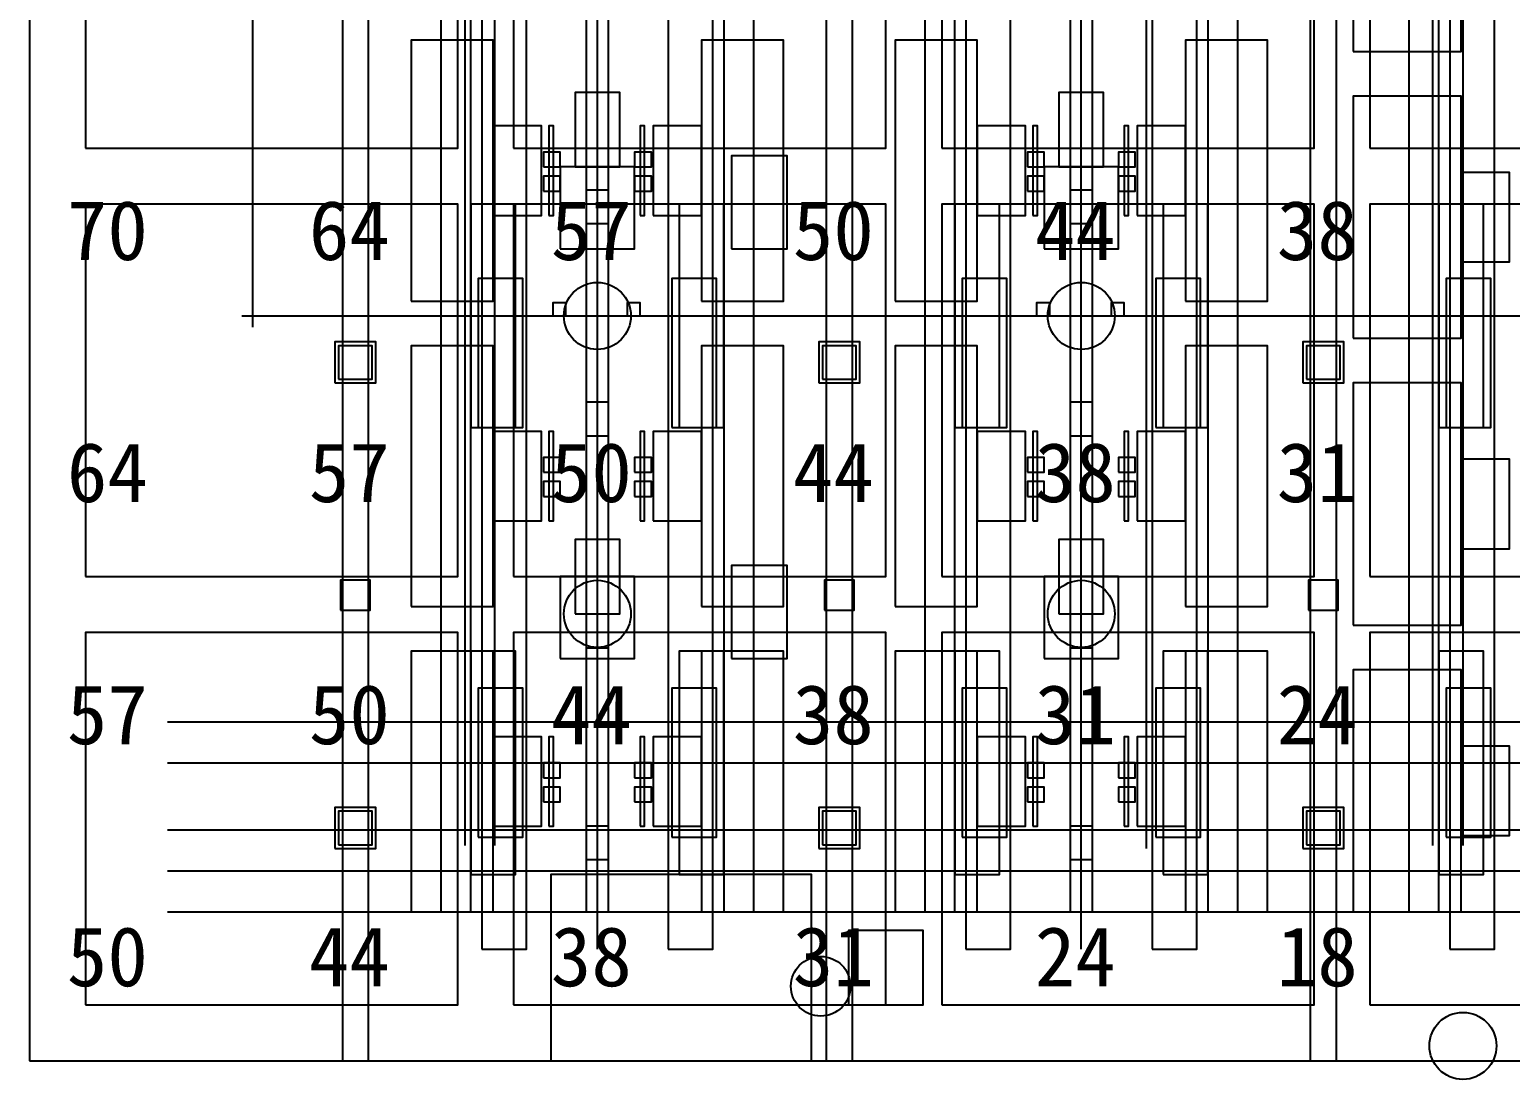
# Model space of a CAD drawing. Header units: metres. Extents: x -1640 to 1560, y -268 to 2338.
# Drawn here: x -283 to -243.22, y 1568.5 to 1596.69 of the extents above; entities that cross this region are included whole.
import ezdxf

# ---------------------------------------------------------------- set-up
doc = ezdxf.new("R2010")
doc.units = ezdxf.units.M
for name, color, linetype in [('1F_CHL', 4, 'Continuous'), ('1F_EHS_EXIT_DOOR_CONCEPT', 3, 'Continuous'), ('1F_EHS_GAS_DETECTOR', 6, 'Continuous'), ('1F_EHS_SAFETY_SHOWER_EYEWASH_CONCEPT', 3, 'Continuous'), ('1F_PUMP', 2, 'Continuous'), ('1F_SCR', 3, 'Continuous'), ('1F_STRUCT_COLUMN', 8, 'Continuous'), ('1F_ZONE', 3, 'Continuous'), ('2F_CSF_LATERAL_RACK_CONCEPT', 9, 'Continuous'), ('2F_EHS_EXIT_DOOR_CONCEPT', 3, 'Continuous'), ('2F_EHS_GAS_DETECTOR', 6, 'Continuous'), ('2F_RFG', 5, 'Continuous'), ('2F_STRUCT_COLUMN', 8, 'Continuous'), ('2F_VMB', 6, 'Continuous'), ('2F_ZONE', 3, 'Continuous'), ('3F_CLEANROOM_OVERHEAD_PIPE_DUCT_CONCEPT', 9, 'Continuous'), ('3F_CVD', 3, 'Continuous'), ('3F_DIFF', 4, 'Continuous'), ('3F_EHS_EGRESS_DIST_M', 2, 'Continuous'), ('3F_EHS_EXIT_DOOR_CONCEPT', 3, 'Continuous'), ('3F_FOUP', 5, 'Continuous'), ('3F_OHT', 9, 'Continuous'), ('3F_OHTV', 1, 'Continuous'), ('3F_STRUCT_COLUMN', 8, 'Continuous'), ('3F_TBAR', 6, 'Continuous'), ('3F_ZONE', 3, 'Continuous'), ('4F_FFU', 1, 'Continuous'), ('4F_STRUCT_PLENUM_TRUSS_CONCEPT', 9, 'Continuous'), ('4F_ZONE', 3, 'Continuous'), ('5F_CHL', 4, 'Continuous'), ('5F_EHS_EXIT_DOOR_CONCEPT', 3, 'Continuous'), ('5F_EHS_GAS_DETECTOR', 6, 'Continuous'), ('5F_EHS_SAFETY_SHOWER_EYEWASH_CONCEPT', 3, 'Continuous'), ('5F_PUMP', 2, 'Continuous'), ('5F_SCR', 3, 'Continuous'), ('5F_STRUCT_COLUMN', 8, 'Continuous'), ('5F_ZONE', 3, 'Continuous'), ('6F_CSF_LATERAL_RACK_CONCEPT', 9, 'Continuous'), ('6F_EHS_EXIT_DOOR_CONCEPT', 3, 'Continuous'), ('6F_EHS_GAS_DETECTOR', 6, 'Continuous'), ('6F_RFG', 5, 'Continuous'), ('6F_STRUCT_COLUMN', 8, 'Continuous'), ('6F_VMB', 6, 'Continuous'), ('6F_ZONE', 3, 'Continuous'), ('7F_CLEANROOM_OVERHEAD_PIPE_DUCT_CONCEPT', 9, 'Continuous'), ('7F_CVD', 3, 'Continuous'), ('7F_DIFF', 4, 'Continuous'), ('7F_EHS_EGRESS_DIST_M', 2, 'Continuous'), ('7F_EHS_EXIT_DOOR_CONCEPT', 3, 'Continuous'), ('7F_FOUP', 5, 'Continuous'), ('7F_OHT', 9, 'Continuous'), ('7F_OHTV', 1, 'Continuous'), ('7F_STRUCT_COLUMN', 8, 'Continuous'), ('7F_TBAR', 6, 'Continuous'), ('7F_ZONE', 3, 'Continuous'), ('8F_FFU', 1, 'Continuous'), ('8F_STRUCT_PLENUM_TRUSS_CONCEPT', 9, 'Continuous'), ('8F_ZONE', 3, 'Continuous'), ('EHS_GAS_SUPPLY', 3, 'Continuous'), ('EHS_PROCESS_EXHAUST', 1, 'Continuous'), ('EHS_TREATED_EXHAUST', 30, 'Continuous'), ('RF_RSC', 4, 'Continuous'), ('RF_STACK', 2, 'Continuous'), ('UTIL_ELEC.LV_CONCEPT', 2, 'Continuous'), ('UTIL_GAS.SPEC_CONCEPT', 3, 'Continuous'), ('UTIL_PCW.R_CONCEPT', 1, 'Continuous'), ('UTIL_PCW.S_CONCEPT', 6, 'Continuous'), ('UTIL_UPW.R_CONCEPT', 2, 'Continuous'), ('UTIL_UPW.S_CONCEPT', 1, 'Continuous'), ('UTIL_WW.AA_CONCEPT', 3, 'Continuous'), ('UTIL_WW.F_CONCEPT', 2, 'Continuous'), ('UTIL_WW.ORG_CONCEPT', 4, 'Continuous')]:
    doc.layers.add(name, color=color, linetype=linetype)

msp = doc.modelspace()

# ---------------------------------------------------------------- linework, layer by layer
at = {"layer": '1F_CHL'}
for points in [[(-264.15, 1590.8), (-262.65, 1590.8), (-262.65, 1593.3), (-264.15, 1593.3)], [(-264.15, 1579.8), (-262.65, 1579.8), (-262.65, 1582.3), (-264.15, 1582.3)]]:
    msp.add_lwpolyline(points, close=True, dxfattribs=at)
at = {"layer": '1F_EHS_EXIT_DOOR_CONCEPT'}
msp.add_circle((-244.5, 1569.4), 0.9, dxfattribs=at)
at = {"layer": '1F_EHS_GAS_DETECTOR'}
for centre in [(-267.75, 1581), (-254.75, 1581)]:
    msp.add_circle(centre, 0.9, dxfattribs=at)
at = {"layer": '1F_EHS_SAFETY_SHOWER_EYEWASH_CONCEPT'}
msp.add_circle((-261.75, 1571), 0.8, dxfattribs=at)
at = {"layer": '1F_PUMP'}
for points in [[(-270.95, 1586), (-269.75, 1586), (-269.75, 1590), (-270.95, 1590)], [(-265.75, 1586), (-264.55, 1586), (-264.55, 1590), (-265.75, 1590)], [(-257.95, 1586), (-256.75, 1586), (-256.75, 1590), (-257.95, 1590)], [(-252.75, 1586), (-251.55, 1586), (-251.55, 1590), (-252.75, 1590)], [(-244.95, 1586), (-243.75, 1586), (-243.75, 1590), (-244.95, 1590)], [(-270.95, 1575), (-269.75, 1575), (-269.75, 1579), (-270.95, 1579)], [(-265.75, 1575), (-264.55, 1575), (-264.55, 1579), (-265.75, 1579)], [(-257.95, 1575), (-256.75, 1575), (-256.75, 1579), (-257.95, 1579)], [(-252.75, 1575), (-251.55, 1575), (-251.55, 1579), (-252.75, 1579)], [(-244.95, 1575), (-243.75, 1575), (-243.75, 1579), (-244.95, 1579)]]:
    msp.add_lwpolyline(points, close=True, dxfattribs=at)
at = {"layer": '1F_SCR'}
for points in [[(-268.75, 1590.8), (-266.75, 1590.8), (-266.75, 1593), (-268.75, 1593)], [(-255.75, 1590.8), (-253.75, 1590.8), (-253.75, 1593), (-255.75, 1593)], [(-268.75, 1579.8), (-266.75, 1579.8), (-266.75, 1582), (-268.75, 1582)], [(-255.75, 1579.8), (-253.75, 1579.8), (-253.75, 1582), (-255.75, 1582)]]:
    msp.add_lwpolyline(points, close=True, dxfattribs=at)
at = {"layer": '1F_STRUCT_COLUMN'}
for points in [[(-274.8, 1587.2), (-273.7, 1587.2), (-273.7, 1588.3), (-274.8, 1588.3)], [(-261.8, 1587.2), (-260.7, 1587.2), (-260.7, 1588.3), (-261.8, 1588.3)], [(-248.8, 1587.2), (-247.7, 1587.2), (-247.7, 1588.3), (-248.8, 1588.3)], [(-274.8, 1574.7), (-273.7, 1574.7), (-273.7, 1575.8), (-274.8, 1575.8)], [(-261.8, 1574.7), (-260.7, 1574.7), (-260.7, 1575.8), (-261.8, 1575.8)], [(-248.8, 1574.7), (-247.7, 1574.7), (-247.7, 1575.8), (-248.8, 1575.8)]]:
    msp.add_lwpolyline(points, close=True, dxfattribs=at)
at = {"layer": '1F_ZONE'}
msp.add_lwpolyline([(-283, 1569), (-57.5, 1569), (-57.5, 1723), (-283, 1723)], close=True, dxfattribs=at)
at = {"layer": '2F_CSF_LATERAL_RACK_CONCEPT'}
for points in [[(-271.95, 1573), (-271.15, 1573), (-271.15, 1719), (-271.95, 1719)], [(-264.35, 1573), (-263.55, 1573), (-263.55, 1719), (-264.35, 1719)], [(-258.95, 1573), (-258.15, 1573), (-258.15, 1719), (-258.95, 1719)], [(-251.35, 1573), (-250.55, 1573), (-250.55, 1719), (-251.35, 1719)], [(-245.95, 1573), (-245.15, 1573), (-245.15, 1719), (-245.95, 1719)]]:
    msp.add_lwpolyline(points, close=True, dxfattribs=at)
at = {"layer": '2F_EHS_EXIT_DOOR_CONCEPT'}
msp.add_circle((-244.5, 1569.4), 0.9, dxfattribs=at)
at = {"layer": '2F_EHS_GAS_DETECTOR'}
for centre in [(-267.75, 1589), (-254.75, 1589)]:
    msp.add_circle(centre, 0.9, dxfattribs=at)
at = {"layer": '2F_RFG'}
for points in [[(-271.15, 1586), (-269.95, 1586), (-269.95, 1592), (-271.15, 1592)], [(-265.55, 1586), (-264.35, 1586), (-264.35, 1592), (-265.55, 1592)], [(-258.15, 1586), (-256.95, 1586), (-256.95, 1592), (-258.15, 1592)], [(-252.55, 1586), (-251.35, 1586), (-251.35, 1592), (-252.55, 1592)], [(-245.15, 1586), (-243.95, 1586), (-243.95, 1592), (-245.15, 1592)], [(-271.15, 1574), (-269.95, 1574), (-269.95, 1580), (-271.15, 1580)], [(-265.55, 1574), (-264.35, 1574), (-264.35, 1580), (-265.55, 1580)], [(-258.15, 1574), (-256.95, 1574), (-256.95, 1580), (-258.15, 1580)], [(-252.55, 1574), (-251.35, 1574), (-251.35, 1580), (-252.55, 1580)], [(-245.15, 1574), (-243.95, 1574), (-243.95, 1580), (-245.15, 1580)]]:
    msp.add_lwpolyline(points, close=True, dxfattribs=at)
at = {"layer": '2F_STRUCT_COLUMN'}
for points in [[(-274.7, 1587.3), (-273.8, 1587.3), (-273.8, 1588.2), (-274.7, 1588.2)], [(-261.7, 1587.3), (-260.8, 1587.3), (-260.8, 1588.2), (-261.7, 1588.2)], [(-248.7, 1587.3), (-247.8, 1587.3), (-247.8, 1588.2), (-248.7, 1588.2)], [(-274.7, 1574.8), (-273.8, 1574.8), (-273.8, 1575.7), (-274.7, 1575.7)], [(-261.7, 1574.8), (-260.8, 1574.8), (-260.8, 1575.7), (-261.7, 1575.7)], [(-248.7, 1574.8), (-247.8, 1574.8), (-247.8, 1575.7), (-248.7, 1575.7)]]:
    msp.add_lwpolyline(points, close=True, dxfattribs=at)
at = {"layer": '2F_VMB'}
for points in [[(-268.35, 1593), (-267.15, 1593), (-267.15, 1595), (-268.35, 1595)], [(-255.35, 1593), (-254.15, 1593), (-254.15, 1595), (-255.35, 1595)], [(-268.35, 1581), (-267.15, 1581), (-267.15, 1583), (-268.35, 1583)], [(-255.35, 1581), (-254.15, 1581), (-254.15, 1583), (-255.35, 1583)]]:
    msp.add_lwpolyline(points, close=True, dxfattribs=at)
at = {"layer": '2F_ZONE'}
msp.add_lwpolyline([(-283, 1569), (-57.5, 1569), (-57.5, 1723), (-283, 1723)], close=True, dxfattribs=at)
at = {"layer": '3F_CLEANROOM_OVERHEAD_PIPE_DUCT_CONCEPT'}
for points in [[(-270.85, 1572), (-269.65, 1572), (-269.65, 1720), (-270.85, 1720)], [(-265.85, 1572), (-264.65, 1572), (-264.65, 1720), (-265.85, 1720)], [(-257.85, 1572), (-256.65, 1572), (-256.65, 1720), (-257.85, 1720)], [(-252.85, 1572), (-251.65, 1572), (-251.65, 1720), (-252.85, 1720)], [(-244.85, 1572), (-243.65, 1572), (-243.65, 1720), (-244.85, 1720)]]:
    msp.add_lwpolyline(points, close=True, dxfattribs=at)
at = {"layer": '3F_CVD'}
for points in [[(-247.45, 1596.1), (-244.55, 1596.1), (-244.55, 1602.6), (-247.45, 1602.6)], [(-247.45, 1588.4), (-244.55, 1588.4), (-244.55, 1594.9), (-247.45, 1594.9)], [(-244.55, 1590.45), (-243.25, 1590.45), (-243.25, 1592.85), (-244.55, 1592.85)], [(-247.45, 1580.7), (-244.55, 1580.7), (-244.55, 1587.2), (-247.45, 1587.2)], [(-244.55, 1582.75), (-243.25, 1582.75), (-243.25, 1585.15), (-244.55, 1585.15)], [(-247.45, 1573), (-244.55, 1573), (-244.55, 1579.5), (-247.45, 1579.5)], [(-244.55, 1575.05), (-243.25, 1575.05), (-243.25, 1577.45), (-244.55, 1577.45)]]:
    msp.add_lwpolyline(points, close=True, dxfattribs=at)
at = {"layer": '3F_DIFF'}
for points in [[(-272.75, 1589.4), (-270.55, 1589.4), (-270.55, 1596.4), (-272.75, 1596.4)], [(-264.95, 1589.4), (-262.75, 1589.4), (-262.75, 1596.4), (-264.95, 1596.4)], [(-259.75, 1589.4), (-257.55, 1589.4), (-257.55, 1596.4), (-259.75, 1596.4)], [(-251.95, 1589.4), (-249.75, 1589.4), (-249.75, 1596.4), (-251.95, 1596.4)], [(-270.55, 1591.7), (-269.25, 1591.7), (-269.25, 1594.1), (-270.55, 1594.1)], [(-266.25, 1591.7), (-264.95, 1591.7), (-264.95, 1594.1), (-266.25, 1594.1)], [(-257.55, 1591.7), (-256.25, 1591.7), (-256.25, 1594.1), (-257.55, 1594.1)], [(-253.25, 1591.7), (-251.95, 1591.7), (-251.95, 1594.1), (-253.25, 1594.1)], [(-272.75, 1581.2), (-270.55, 1581.2), (-270.55, 1588.2), (-272.75, 1588.2)], [(-264.95, 1581.2), (-262.75, 1581.2), (-262.75, 1588.2), (-264.95, 1588.2)], [(-259.75, 1581.2), (-257.55, 1581.2), (-257.55, 1588.2), (-259.75, 1588.2)], [(-251.95, 1581.2), (-249.75, 1581.2), (-249.75, 1588.2), (-251.95, 1588.2)], [(-270.55, 1583.5), (-269.25, 1583.5), (-269.25, 1585.9), (-270.55, 1585.9)], [(-266.25, 1583.5), (-264.95, 1583.5), (-264.95, 1585.9), (-266.25, 1585.9)], [(-257.55, 1583.5), (-256.25, 1583.5), (-256.25, 1585.9), (-257.55, 1585.9)], [(-253.25, 1583.5), (-251.95, 1583.5), (-251.95, 1585.9), (-253.25, 1585.9)], [(-272.75, 1573), (-270.55, 1573), (-270.55, 1580), (-272.75, 1580)], [(-264.95, 1573), (-262.75, 1573), (-262.75, 1580), (-264.95, 1580)], [(-259.75, 1573), (-257.55, 1573), (-257.55, 1580), (-259.75, 1580)], [(-251.95, 1573), (-249.75, 1573), (-249.75, 1580), (-251.95, 1580)], [(-270.55, 1575.3), (-269.25, 1575.3), (-269.25, 1577.7), (-270.55, 1577.7)], [(-266.25, 1575.3), (-264.95, 1575.3), (-264.95, 1577.7), (-266.25, 1577.7)], [(-257.55, 1575.3), (-256.25, 1575.3), (-256.25, 1577.7), (-257.55, 1577.7)], [(-253.25, 1575.3), (-251.95, 1575.3), (-251.95, 1577.7), (-253.25, 1577.7)]]:
    msp.add_lwpolyline(points, close=True, dxfattribs=at)
at = {"layer": '3F_EHS_EXIT_DOOR_CONCEPT'}
msp.add_circle((-244.5, 1569.4), 0.9, dxfattribs=at)
at = {"layer": '3F_FOUP'}
for points in [[(-269.2, 1593), (-268.75, 1593), (-268.75, 1593.4), (-269.2, 1593.4)], [(-266.75, 1593), (-266.3, 1593), (-266.3, 1593.4), (-266.75, 1593.4)], [(-256.2, 1593), (-255.75, 1593), (-255.75, 1593.4), (-256.2, 1593.4)], [(-253.75, 1593), (-253.3, 1593), (-253.3, 1593.4), (-253.75, 1593.4)], [(-269.2, 1592.35), (-268.75, 1592.35), (-268.75, 1592.75), (-269.2, 1592.75)], [(-266.75, 1592.35), (-266.3, 1592.35), (-266.3, 1592.75), (-266.75, 1592.75)], [(-256.2, 1592.35), (-255.75, 1592.35), (-255.75, 1592.75), (-256.2, 1592.75)], [(-253.75, 1592.35), (-253.3, 1592.35), (-253.3, 1592.75), (-253.75, 1592.75)], [(-269.2, 1584.8), (-268.75, 1584.8), (-268.75, 1585.2), (-269.2, 1585.2)], [(-266.75, 1584.8), (-266.3, 1584.8), (-266.3, 1585.2), (-266.75, 1585.2)], [(-256.2, 1584.8), (-255.75, 1584.8), (-255.75, 1585.2), (-256.2, 1585.2)], [(-253.75, 1584.8), (-253.3, 1584.8), (-253.3, 1585.2), (-253.75, 1585.2)], [(-269.2, 1584.15), (-268.75, 1584.15), (-268.75, 1584.55), (-269.2, 1584.55)], [(-266.75, 1584.15), (-266.3, 1584.15), (-266.3, 1584.55), (-266.75, 1584.55)], [(-256.2, 1584.15), (-255.75, 1584.15), (-255.75, 1584.55), (-256.2, 1584.55)], [(-253.75, 1584.15), (-253.3, 1584.15), (-253.3, 1584.55), (-253.75, 1584.55)], [(-269.2, 1576.6), (-268.75, 1576.6), (-268.75, 1577), (-269.2, 1577)], [(-266.75, 1576.6), (-266.3, 1576.6), (-266.3, 1577), (-266.75, 1577)], [(-256.2, 1576.6), (-255.75, 1576.6), (-255.75, 1577), (-256.2, 1577)], [(-253.75, 1576.6), (-253.3, 1576.6), (-253.3, 1577), (-253.75, 1577)], [(-269.2, 1575.95), (-268.75, 1575.95), (-268.75, 1576.35), (-269.2, 1576.35)], [(-266.75, 1575.95), (-266.3, 1575.95), (-266.3, 1576.35), (-266.75, 1576.35)], [(-256.2, 1575.95), (-255.75, 1575.95), (-255.75, 1576.35), (-256.2, 1576.35)], [(-253.75, 1575.95), (-253.3, 1575.95), (-253.3, 1576.35), (-253.75, 1576.35)]]:
    msp.add_lwpolyline(points, close=True, dxfattribs=at)
at = {"layer": '3F_OHT'}
for p, q in [((-267.75, 1572), (-267.75, 1642)), ((-254.75, 1572), (-254.75, 1642))]:
    msp.add_line(p, q, dxfattribs=at)
at = {"layer": '3F_OHTV'}
for points in [[(-268.05, 1591.48), (-267.45, 1591.48), (-267.45, 1592.38), (-268.05, 1592.38)], [(-255.05, 1591.48), (-254.45, 1591.48), (-254.45, 1592.38), (-255.05, 1592.38)], [(-268.05, 1585.78), (-267.45, 1585.78), (-267.45, 1586.68), (-268.05, 1586.68)], [(-255.05, 1585.78), (-254.45, 1585.78), (-254.45, 1586.68), (-255.05, 1586.68)], [(-268.05, 1580.09), (-267.45, 1580.09), (-267.45, 1580.99), (-268.05, 1580.99)], [(-255.05, 1580.09), (-254.45, 1580.09), (-254.45, 1580.99), (-255.05, 1580.99)], [(-268.05, 1574.4), (-267.45, 1574.4), (-267.45, 1575.3), (-268.05, 1575.3)], [(-255.05, 1574.4), (-254.45, 1574.4), (-254.45, 1575.3), (-255.05, 1575.3)]]:
    msp.add_lwpolyline(points, close=True, dxfattribs=at)
at = {"layer": '3F_STRUCT_COLUMN'}
for points in [[(-274.65, 1581.1), (-273.85, 1581.1), (-273.85, 1581.9), (-274.65, 1581.9)], [(-261.65, 1581.1), (-260.85, 1581.1), (-260.85, 1581.9), (-261.65, 1581.9)], [(-248.65, 1581.1), (-247.85, 1581.1), (-247.85, 1581.9), (-248.65, 1581.9)]]:
    msp.add_lwpolyline(points, close=True, dxfattribs=at)
at = {"layer": '3F_TBAR'}
for points in [[(-269.05, 1591.7), (-268.93, 1591.7), (-268.93, 1594.1), (-269.05, 1594.1)], [(-266.6, 1591.7), (-266.48, 1591.7), (-266.48, 1594.1), (-266.6, 1594.1)], [(-256.05, 1591.7), (-255.93, 1591.7), (-255.93, 1594.1), (-256.05, 1594.1)], [(-253.6, 1591.7), (-253.48, 1591.7), (-253.48, 1594.1), (-253.6, 1594.1)], [(-269.05, 1583.5), (-268.93, 1583.5), (-268.93, 1585.9), (-269.05, 1585.9)], [(-266.6, 1583.5), (-266.48, 1583.5), (-266.48, 1585.9), (-266.6, 1585.9)], [(-256.05, 1583.5), (-255.93, 1583.5), (-255.93, 1585.9), (-256.05, 1585.9)], [(-253.6, 1583.5), (-253.48, 1583.5), (-253.48, 1585.9), (-253.6, 1585.9)], [(-269.05, 1575.3), (-268.93, 1575.3), (-268.93, 1577.7), (-269.05, 1577.7)], [(-266.6, 1575.3), (-266.48, 1575.3), (-266.48, 1577.7), (-266.6, 1577.7)], [(-256.05, 1575.3), (-255.93, 1575.3), (-255.93, 1577.7), (-256.05, 1577.7)], [(-253.6, 1575.3), (-253.48, 1575.3), (-253.48, 1577.7), (-253.6, 1577.7)]]:
    msp.add_lwpolyline(points, close=True, dxfattribs=at)
at = {"layer": '3F_ZONE'}
msp.add_lwpolyline([(-283, 1569), (-57.5, 1569), (-57.5, 1723), (-283, 1723)], close=True, dxfattribs=at)
at = {"layer": '4F_FFU'}
for points in [[(-281.5, 1593.5), (-271.5, 1593.5), (-271.5, 1603.5), (-281.5, 1603.5)], [(-270, 1593.5), (-260, 1593.5), (-260, 1603.5), (-270, 1603.5)], [(-258.5, 1593.5), (-248.5, 1593.5), (-248.5, 1603.5), (-258.5, 1603.5)], [(-247, 1593.5), (-237, 1593.5), (-237, 1603.5), (-247, 1603.5)], [(-281.5, 1582), (-271.5, 1582), (-271.5, 1592), (-281.5, 1592)], [(-270, 1582), (-260, 1582), (-260, 1592), (-270, 1592)], [(-258.5, 1582), (-248.5, 1582), (-248.5, 1592), (-258.5, 1592)], [(-247, 1582), (-237, 1582), (-237, 1592), (-247, 1592)], [(-281.5, 1570.5), (-271.5, 1570.5), (-271.5, 1580.5), (-281.5, 1580.5)], [(-270, 1570.5), (-260, 1570.5), (-260, 1580.5), (-270, 1580.5)], [(-258.5, 1570.5), (-248.5, 1570.5), (-248.5, 1580.5), (-258.5, 1580.5)], [(-247, 1570.5), (-237, 1570.5), (-237, 1580.5), (-247, 1580.5)]]:
    msp.add_lwpolyline(points, close=True, dxfattribs=at)
at = {"layer": '4F_STRUCT_PLENUM_TRUSS_CONCEPT'}
for points in [[(-274.6, 1569), (-273.9, 1569), (-273.9, 1723), (-274.6, 1723)], [(-261.6, 1569), (-260.9, 1569), (-260.9, 1723), (-261.6, 1723)], [(-248.6, 1569), (-247.9, 1569), (-247.9, 1723), (-248.6, 1723)]]:
    msp.add_lwpolyline(points, close=True, dxfattribs=at)
at = {"layer": '4F_ZONE'}
msp.add_lwpolyline([(-283, 1569), (-57.5, 1569), (-57.5, 1723), (-283, 1723)], close=True, dxfattribs=at)
at = {"layer": '5F_CHL'}
for points in [[(-264.15, 1590.8), (-262.65, 1590.8), (-262.65, 1593.3), (-264.15, 1593.3)], [(-264.15, 1579.8), (-262.65, 1579.8), (-262.65, 1582.3), (-264.15, 1582.3)]]:
    msp.add_lwpolyline(points, close=True, dxfattribs=at)
at = {"layer": '5F_EHS_EXIT_DOOR_CONCEPT'}
msp.add_circle((-244.5, 1569.4), 0.9, dxfattribs=at)
at = {"layer": '5F_EHS_GAS_DETECTOR'}
for centre in [(-267.75, 1581), (-254.75, 1581)]:
    msp.add_circle(centre, 0.9, dxfattribs=at)
at = {"layer": '5F_EHS_SAFETY_SHOWER_EYEWASH_CONCEPT'}
msp.add_circle((-261.75, 1571), 0.8, dxfattribs=at)
at = {"layer": '5F_PUMP'}
for points in [[(-270.95, 1586), (-269.75, 1586), (-269.75, 1590), (-270.95, 1590)], [(-265.75, 1586), (-264.55, 1586), (-264.55, 1590), (-265.75, 1590)], [(-257.95, 1586), (-256.75, 1586), (-256.75, 1590), (-257.95, 1590)], [(-252.75, 1586), (-251.55, 1586), (-251.55, 1590), (-252.75, 1590)], [(-244.95, 1586), (-243.75, 1586), (-243.75, 1590), (-244.95, 1590)], [(-270.95, 1575), (-269.75, 1575), (-269.75, 1579), (-270.95, 1579)], [(-265.75, 1575), (-264.55, 1575), (-264.55, 1579), (-265.75, 1579)], [(-257.95, 1575), (-256.75, 1575), (-256.75, 1579), (-257.95, 1579)], [(-252.75, 1575), (-251.55, 1575), (-251.55, 1579), (-252.75, 1579)], [(-244.95, 1575), (-243.75, 1575), (-243.75, 1579), (-244.95, 1579)]]:
    msp.add_lwpolyline(points, close=True, dxfattribs=at)
at = {"layer": '5F_SCR'}
for points in [[(-268.75, 1590.8), (-266.75, 1590.8), (-266.75, 1593), (-268.75, 1593)], [(-255.75, 1590.8), (-253.75, 1590.8), (-253.75, 1593), (-255.75, 1593)], [(-268.75, 1579.8), (-266.75, 1579.8), (-266.75, 1582), (-268.75, 1582)], [(-255.75, 1579.8), (-253.75, 1579.8), (-253.75, 1582), (-255.75, 1582)]]:
    msp.add_lwpolyline(points, close=True, dxfattribs=at)
at = {"layer": '5F_STRUCT_COLUMN'}
for points in [[(-274.8, 1587.2), (-273.7, 1587.2), (-273.7, 1588.3), (-274.8, 1588.3)], [(-261.8, 1587.2), (-260.7, 1587.2), (-260.7, 1588.3), (-261.8, 1588.3)], [(-248.8, 1587.2), (-247.7, 1587.2), (-247.7, 1588.3), (-248.8, 1588.3)], [(-274.8, 1574.7), (-273.7, 1574.7), (-273.7, 1575.8), (-274.8, 1575.8)], [(-261.8, 1574.7), (-260.7, 1574.7), (-260.7, 1575.8), (-261.8, 1575.8)], [(-248.8, 1574.7), (-247.7, 1574.7), (-247.7, 1575.8), (-248.8, 1575.8)]]:
    msp.add_lwpolyline(points, close=True, dxfattribs=at)
at = {"layer": '5F_ZONE'}
msp.add_lwpolyline([(-283, 1569), (-57.5, 1569), (-57.5, 1723), (-283, 1723)], close=True, dxfattribs=at)
at = {"layer": '6F_CSF_LATERAL_RACK_CONCEPT'}
for points in [[(-271.95, 1573), (-271.15, 1573), (-271.15, 1719), (-271.95, 1719)], [(-264.35, 1573), (-263.55, 1573), (-263.55, 1719), (-264.35, 1719)], [(-258.95, 1573), (-258.15, 1573), (-258.15, 1719), (-258.95, 1719)], [(-251.35, 1573), (-250.55, 1573), (-250.55, 1719), (-251.35, 1719)], [(-245.95, 1573), (-245.15, 1573), (-245.15, 1719), (-245.95, 1719)]]:
    msp.add_lwpolyline(points, close=True, dxfattribs=at)
at = {"layer": '6F_EHS_EXIT_DOOR_CONCEPT'}
msp.add_circle((-244.5, 1569.4), 0.9, dxfattribs=at)
at = {"layer": '6F_EHS_GAS_DETECTOR'}
for centre in [(-267.75, 1589), (-254.75, 1589)]:
    msp.add_circle(centre, 0.9, dxfattribs=at)
at = {"layer": '6F_RFG'}
for points in [[(-271.15, 1586), (-269.95, 1586), (-269.95, 1592), (-271.15, 1592)], [(-265.55, 1586), (-264.35, 1586), (-264.35, 1592), (-265.55, 1592)], [(-258.15, 1586), (-256.95, 1586), (-256.95, 1592), (-258.15, 1592)], [(-252.55, 1586), (-251.35, 1586), (-251.35, 1592), (-252.55, 1592)], [(-245.15, 1586), (-243.95, 1586), (-243.95, 1592), (-245.15, 1592)], [(-271.15, 1574), (-269.95, 1574), (-269.95, 1580), (-271.15, 1580)], [(-265.55, 1574), (-264.35, 1574), (-264.35, 1580), (-265.55, 1580)], [(-258.15, 1574), (-256.95, 1574), (-256.95, 1580), (-258.15, 1580)], [(-252.55, 1574), (-251.35, 1574), (-251.35, 1580), (-252.55, 1580)], [(-245.15, 1574), (-243.95, 1574), (-243.95, 1580), (-245.15, 1580)]]:
    msp.add_lwpolyline(points, close=True, dxfattribs=at)
at = {"layer": '6F_STRUCT_COLUMN'}
for points in [[(-274.7, 1587.3), (-273.8, 1587.3), (-273.8, 1588.2), (-274.7, 1588.2)], [(-261.7, 1587.3), (-260.8, 1587.3), (-260.8, 1588.2), (-261.7, 1588.2)], [(-248.7, 1587.3), (-247.8, 1587.3), (-247.8, 1588.2), (-248.7, 1588.2)], [(-274.7, 1574.8), (-273.8, 1574.8), (-273.8, 1575.7), (-274.7, 1575.7)], [(-261.7, 1574.8), (-260.8, 1574.8), (-260.8, 1575.7), (-261.7, 1575.7)], [(-248.7, 1574.8), (-247.8, 1574.8), (-247.8, 1575.7), (-248.7, 1575.7)]]:
    msp.add_lwpolyline(points, close=True, dxfattribs=at)
at = {"layer": '6F_VMB'}
for points in [[(-268.35, 1593), (-267.15, 1593), (-267.15, 1595), (-268.35, 1595)], [(-255.35, 1593), (-254.15, 1593), (-254.15, 1595), (-255.35, 1595)], [(-268.35, 1581), (-267.15, 1581), (-267.15, 1583), (-268.35, 1583)], [(-255.35, 1581), (-254.15, 1581), (-254.15, 1583), (-255.35, 1583)]]:
    msp.add_lwpolyline(points, close=True, dxfattribs=at)
at = {"layer": '6F_ZONE'}
msp.add_lwpolyline([(-283, 1569), (-57.5, 1569), (-57.5, 1723), (-283, 1723)], close=True, dxfattribs=at)
at = {"layer": '7F_CLEANROOM_OVERHEAD_PIPE_DUCT_CONCEPT'}
for points in [[(-270.85, 1572), (-269.65, 1572), (-269.65, 1720), (-270.85, 1720)], [(-265.85, 1572), (-264.65, 1572), (-264.65, 1720), (-265.85, 1720)], [(-257.85, 1572), (-256.65, 1572), (-256.65, 1720), (-257.85, 1720)], [(-252.85, 1572), (-251.65, 1572), (-251.65, 1720), (-252.85, 1720)], [(-244.85, 1572), (-243.65, 1572), (-243.65, 1720), (-244.85, 1720)]]:
    msp.add_lwpolyline(points, close=True, dxfattribs=at)
at = {"layer": '7F_CVD'}
for points in [[(-247.45, 1596.1), (-244.55, 1596.1), (-244.55, 1602.6), (-247.45, 1602.6)], [(-247.45, 1588.4), (-244.55, 1588.4), (-244.55, 1594.9), (-247.45, 1594.9)], [(-244.55, 1590.45), (-243.25, 1590.45), (-243.25, 1592.85), (-244.55, 1592.85)], [(-247.45, 1580.7), (-244.55, 1580.7), (-244.55, 1587.2), (-247.45, 1587.2)], [(-244.55, 1582.75), (-243.25, 1582.75), (-243.25, 1585.15), (-244.55, 1585.15)], [(-247.45, 1573), (-244.55, 1573), (-244.55, 1579.5), (-247.45, 1579.5)], [(-244.55, 1575.05), (-243.25, 1575.05), (-243.25, 1577.45), (-244.55, 1577.45)]]:
    msp.add_lwpolyline(points, close=True, dxfattribs=at)
at = {"layer": '7F_DIFF'}
for points in [[(-272.75, 1589.4), (-270.55, 1589.4), (-270.55, 1596.4), (-272.75, 1596.4)], [(-264.95, 1589.4), (-262.75, 1589.4), (-262.75, 1596.4), (-264.95, 1596.4)], [(-259.75, 1589.4), (-257.55, 1589.4), (-257.55, 1596.4), (-259.75, 1596.4)], [(-251.95, 1589.4), (-249.75, 1589.4), (-249.75, 1596.4), (-251.95, 1596.4)], [(-270.55, 1591.7), (-269.25, 1591.7), (-269.25, 1594.1), (-270.55, 1594.1)], [(-266.25, 1591.7), (-264.95, 1591.7), (-264.95, 1594.1), (-266.25, 1594.1)], [(-257.55, 1591.7), (-256.25, 1591.7), (-256.25, 1594.1), (-257.55, 1594.1)], [(-253.25, 1591.7), (-251.95, 1591.7), (-251.95, 1594.1), (-253.25, 1594.1)], [(-272.75, 1581.2), (-270.55, 1581.2), (-270.55, 1588.2), (-272.75, 1588.2)], [(-264.95, 1581.2), (-262.75, 1581.2), (-262.75, 1588.2), (-264.95, 1588.2)], [(-259.75, 1581.2), (-257.55, 1581.2), (-257.55, 1588.2), (-259.75, 1588.2)], [(-251.95, 1581.2), (-249.75, 1581.2), (-249.75, 1588.2), (-251.95, 1588.2)], [(-270.55, 1583.5), (-269.25, 1583.5), (-269.25, 1585.9), (-270.55, 1585.9)], [(-266.25, 1583.5), (-264.95, 1583.5), (-264.95, 1585.9), (-266.25, 1585.9)], [(-257.55, 1583.5), (-256.25, 1583.5), (-256.25, 1585.9), (-257.55, 1585.9)], [(-253.25, 1583.5), (-251.95, 1583.5), (-251.95, 1585.9), (-253.25, 1585.9)], [(-272.75, 1573), (-270.55, 1573), (-270.55, 1580), (-272.75, 1580)], [(-264.95, 1573), (-262.75, 1573), (-262.75, 1580), (-264.95, 1580)], [(-259.75, 1573), (-257.55, 1573), (-257.55, 1580), (-259.75, 1580)], [(-251.95, 1573), (-249.75, 1573), (-249.75, 1580), (-251.95, 1580)], [(-270.55, 1575.3), (-269.25, 1575.3), (-269.25, 1577.7), (-270.55, 1577.7)], [(-266.25, 1575.3), (-264.95, 1575.3), (-264.95, 1577.7), (-266.25, 1577.7)], [(-257.55, 1575.3), (-256.25, 1575.3), (-256.25, 1577.7), (-257.55, 1577.7)], [(-253.25, 1575.3), (-251.95, 1575.3), (-251.95, 1577.7), (-253.25, 1577.7)]]:
    msp.add_lwpolyline(points, close=True, dxfattribs=at)
at = {"layer": '7F_EHS_EXIT_DOOR_CONCEPT'}
msp.add_circle((-244.5, 1569.4), 0.9, dxfattribs=at)
at = {"layer": '7F_FOUP'}
for points in [[(-269.2, 1593), (-268.75, 1593), (-268.75, 1593.4), (-269.2, 1593.4)], [(-266.75, 1593), (-266.3, 1593), (-266.3, 1593.4), (-266.75, 1593.4)], [(-256.2, 1593), (-255.75, 1593), (-255.75, 1593.4), (-256.2, 1593.4)], [(-253.75, 1593), (-253.3, 1593), (-253.3, 1593.4), (-253.75, 1593.4)], [(-269.2, 1592.35), (-268.75, 1592.35), (-268.75, 1592.75), (-269.2, 1592.75)], [(-266.75, 1592.35), (-266.3, 1592.35), (-266.3, 1592.75), (-266.75, 1592.75)], [(-256.2, 1592.35), (-255.75, 1592.35), (-255.75, 1592.75), (-256.2, 1592.75)], [(-253.75, 1592.35), (-253.3, 1592.35), (-253.3, 1592.75), (-253.75, 1592.75)], [(-269.2, 1584.8), (-268.75, 1584.8), (-268.75, 1585.2), (-269.2, 1585.2)], [(-266.75, 1584.8), (-266.3, 1584.8), (-266.3, 1585.2), (-266.75, 1585.2)], [(-256.2, 1584.8), (-255.75, 1584.8), (-255.75, 1585.2), (-256.2, 1585.2)], [(-253.75, 1584.8), (-253.3, 1584.8), (-253.3, 1585.2), (-253.75, 1585.2)], [(-269.2, 1584.15), (-268.75, 1584.15), (-268.75, 1584.55), (-269.2, 1584.55)], [(-266.75, 1584.15), (-266.3, 1584.15), (-266.3, 1584.55), (-266.75, 1584.55)], [(-256.2, 1584.15), (-255.75, 1584.15), (-255.75, 1584.55), (-256.2, 1584.55)], [(-253.75, 1584.15), (-253.3, 1584.15), (-253.3, 1584.55), (-253.75, 1584.55)], [(-269.2, 1576.6), (-268.75, 1576.6), (-268.75, 1577), (-269.2, 1577)], [(-266.75, 1576.6), (-266.3, 1576.6), (-266.3, 1577), (-266.75, 1577)], [(-256.2, 1576.6), (-255.75, 1576.6), (-255.75, 1577), (-256.2, 1577)], [(-253.75, 1576.6), (-253.3, 1576.6), (-253.3, 1577), (-253.75, 1577)], [(-269.2, 1575.95), (-268.75, 1575.95), (-268.75, 1576.35), (-269.2, 1576.35)], [(-266.75, 1575.95), (-266.3, 1575.95), (-266.3, 1576.35), (-266.75, 1576.35)], [(-256.2, 1575.95), (-255.75, 1575.95), (-255.75, 1576.35), (-256.2, 1576.35)], [(-253.75, 1575.95), (-253.3, 1575.95), (-253.3, 1576.35), (-253.75, 1576.35)]]:
    msp.add_lwpolyline(points, close=True, dxfattribs=at)
at = {"layer": '7F_OHT'}
for p, q in [((-267.75, 1572), (-267.75, 1642)), ((-254.75, 1572), (-254.75, 1642))]:
    msp.add_line(p, q, dxfattribs=at)
at = {"layer": '7F_OHTV'}
for points in [[(-268.05, 1591.48), (-267.45, 1591.48), (-267.45, 1592.38), (-268.05, 1592.38)], [(-255.05, 1591.48), (-254.45, 1591.48), (-254.45, 1592.38), (-255.05, 1592.38)], [(-268.05, 1585.78), (-267.45, 1585.78), (-267.45, 1586.68), (-268.05, 1586.68)], [(-255.05, 1585.78), (-254.45, 1585.78), (-254.45, 1586.68), (-255.05, 1586.68)], [(-268.05, 1580.09), (-267.45, 1580.09), (-267.45, 1580.99), (-268.05, 1580.99)], [(-255.05, 1580.09), (-254.45, 1580.09), (-254.45, 1580.99), (-255.05, 1580.99)], [(-268.05, 1574.4), (-267.45, 1574.4), (-267.45, 1575.3), (-268.05, 1575.3)], [(-255.05, 1574.4), (-254.45, 1574.4), (-254.45, 1575.3), (-255.05, 1575.3)]]:
    msp.add_lwpolyline(points, close=True, dxfattribs=at)
at = {"layer": '7F_STRUCT_COLUMN'}
for points in [[(-274.65, 1581.1), (-273.85, 1581.1), (-273.85, 1581.9), (-274.65, 1581.9)], [(-261.65, 1581.1), (-260.85, 1581.1), (-260.85, 1581.9), (-261.65, 1581.9)], [(-248.65, 1581.1), (-247.85, 1581.1), (-247.85, 1581.9), (-248.65, 1581.9)]]:
    msp.add_lwpolyline(points, close=True, dxfattribs=at)
at = {"layer": '7F_TBAR'}
for points in [[(-269.05, 1591.7), (-268.93, 1591.7), (-268.93, 1594.1), (-269.05, 1594.1)], [(-266.6, 1591.7), (-266.48, 1591.7), (-266.48, 1594.1), (-266.6, 1594.1)], [(-256.05, 1591.7), (-255.93, 1591.7), (-255.93, 1594.1), (-256.05, 1594.1)], [(-253.6, 1591.7), (-253.48, 1591.7), (-253.48, 1594.1), (-253.6, 1594.1)], [(-269.05, 1583.5), (-268.93, 1583.5), (-268.93, 1585.9), (-269.05, 1585.9)], [(-266.6, 1583.5), (-266.48, 1583.5), (-266.48, 1585.9), (-266.6, 1585.9)], [(-256.05, 1583.5), (-255.93, 1583.5), (-255.93, 1585.9), (-256.05, 1585.9)], [(-253.6, 1583.5), (-253.48, 1583.5), (-253.48, 1585.9), (-253.6, 1585.9)], [(-269.05, 1575.3), (-268.93, 1575.3), (-268.93, 1577.7), (-269.05, 1577.7)], [(-266.6, 1575.3), (-266.48, 1575.3), (-266.48, 1577.7), (-266.6, 1577.7)], [(-256.05, 1575.3), (-255.93, 1575.3), (-255.93, 1577.7), (-256.05, 1577.7)], [(-253.6, 1575.3), (-253.48, 1575.3), (-253.48, 1577.7), (-253.6, 1577.7)]]:
    msp.add_lwpolyline(points, close=True, dxfattribs=at)
at = {"layer": '7F_ZONE'}
msp.add_lwpolyline([(-283, 1569), (-57.5, 1569), (-57.5, 1723), (-283, 1723)], close=True, dxfattribs=at)
at = {"layer": '8F_FFU'}
for points in [[(-281.5, 1593.5), (-271.5, 1593.5), (-271.5, 1603.5), (-281.5, 1603.5)], [(-270, 1593.5), (-260, 1593.5), (-260, 1603.5), (-270, 1603.5)], [(-258.5, 1593.5), (-248.5, 1593.5), (-248.5, 1603.5), (-258.5, 1603.5)], [(-247, 1593.5), (-237, 1593.5), (-237, 1603.5), (-247, 1603.5)], [(-281.5, 1582), (-271.5, 1582), (-271.5, 1592), (-281.5, 1592)], [(-270, 1582), (-260, 1582), (-260, 1592), (-270, 1592)], [(-258.5, 1582), (-248.5, 1582), (-248.5, 1592), (-258.5, 1592)], [(-247, 1582), (-237, 1582), (-237, 1592), (-247, 1592)], [(-281.5, 1570.5), (-271.5, 1570.5), (-271.5, 1580.5), (-281.5, 1580.5)], [(-270, 1570.5), (-260, 1570.5), (-260, 1580.5), (-270, 1580.5)], [(-258.5, 1570.5), (-248.5, 1570.5), (-248.5, 1580.5), (-258.5, 1580.5)], [(-247, 1570.5), (-237, 1570.5), (-237, 1580.5), (-247, 1580.5)]]:
    msp.add_lwpolyline(points, close=True, dxfattribs=at)
at = {"layer": '8F_STRUCT_PLENUM_TRUSS_CONCEPT'}
for points in [[(-274.6, 1569), (-273.9, 1569), (-273.9, 1723), (-274.6, 1723)], [(-261.6, 1569), (-260.9, 1569), (-260.9, 1723), (-261.6, 1723)], [(-248.6, 1569), (-247.9, 1569), (-247.9, 1723), (-248.6, 1723)]]:
    msp.add_lwpolyline(points, close=True, dxfattribs=at)
at = {"layer": '8F_ZONE'}
msp.add_lwpolyline([(-283, 1569), (-57.5, 1569), (-57.5, 1723), (-283, 1723)], close=True, dxfattribs=at)
at = {"layer": 'EHS_GAS_SUPPLY'}
for points in [[(-266.95, 1589), (-266.6, 1589), (-266.6, 1589.35), (-266.95, 1589.35)], [(-266.95, 1589), (-266.6, 1589), (-266.6, 1589.35), (-266.95, 1589.35)], [(-253.95, 1589), (-253.6, 1589), (-253.6, 1589.35), (-253.95, 1589.35)], [(-253.95, 1589), (-253.6, 1589), (-253.6, 1589.35), (-253.95, 1589.35)]]:
    msp.add_lwpolyline(points, close=True, dxfattribs=at)
at = {"layer": 'EHS_PROCESS_EXHAUST'}
for points in [[(-268.95, 1589), (-268.6, 1589), (-268.6, 1589.35), (-268.95, 1589.35)], [(-268.95, 1589), (-268.6, 1589), (-268.6, 1589.35), (-268.95, 1589.35)], [(-255.95, 1589), (-255.6, 1589), (-255.6, 1589.35), (-255.95, 1589.35)], [(-255.95, 1589), (-255.6, 1589), (-255.6, 1589.35), (-255.95, 1589.35)]]:
    msp.add_lwpolyline(points, close=True, dxfattribs=at)
at = {"layer": 'EHS_TREATED_EXHAUST'}
for points in [[(-268.05, 1573), (-267.45, 1573), (-267.45, 1731), (-268.05, 1731)], [(-268.05, 1573), (-267.45, 1573), (-267.45, 1731), (-268.05, 1731)], [(-255.05, 1573), (-254.45, 1573), (-254.45, 1731), (-255.05, 1731)], [(-255.05, 1573), (-254.45, 1573), (-254.45, 1731), (-255.05, 1731)]]:
    msp.add_lwpolyline(points, close=True, dxfattribs=at)
at = {"layer": 'RF_RSC'}
msp.add_lwpolyline([(-269, 1569), (-262, 1569), (-262, 1574), (-269, 1574)], close=True, dxfattribs=at)
at = {"layer": 'RF_STACK'}
msp.add_lwpolyline([(-261, 1570.5), (-259, 1570.5), (-259, 1572.5), (-261, 1572.5)], close=True, dxfattribs=at)
at = {"layer": 'UTIL_ELEC.LV_CONCEPT'}
msp.add_line((-253, 1574.7), (-253, 1731.3), dxfattribs=at)
msp.add_line((-253, 1574.7), (-253, 1731.3), dxfattribs=at)
at = {"layer": 'UTIL_GAS.SPEC_CONCEPT'}
for p, q in [((-277, 1588.7), (-277, 1734.8)), ((-277, 1588.7), (-277, 1734.8)), ((-277, 1588.7), (-277, 1703.3)), ((-277, 1588.7), (-277, 1703.3)), ((-277.3, 1589), (188.3, 1589)), ((-277.3, 1589), (188.3, 1589))]:
    msp.add_line(p, q, dxfattribs=at)
at = {"layer": 'UTIL_PCW.R_CONCEPT'}
for p, q in [((-270.505, 1574.78), (-270.505, 1717.23)), ((-270.505, 1574.78), (-270.505, 1717.23)), ((-244.495, 1574.78), (-244.495, 1717.23)), ((-244.495, 1574.78), (-244.495, 1717.23))]:
    msp.add_line(p, q, dxfattribs=at)
at = {"layer": 'UTIL_PCW.S_CONCEPT'}
for p, q in [((-271.305, 1574.78), (-271.305, 1717.23)), ((-271.305, 1574.78), (-271.305, 1717.23)), ((-245.305, 1574.78), (-245.305, 1717.23)), ((-245.305, 1574.78), (-245.305, 1717.23))]:
    msp.add_line(p, q, dxfattribs=at)
at = {"layer": 'UTIL_UPW.R_CONCEPT'}
msp.add_line((-279.3, 1578.1), (188.3, 1578.1), dxfattribs=at)
msp.add_line((-279.3, 1578.1), (188.3, 1578.1), dxfattribs=at)
at = {"layer": 'UTIL_UPW.S_CONCEPT'}
msp.add_line((-279.3, 1577), (188.3, 1577), dxfattribs=at)
msp.add_line((-279.3, 1577), (188.3, 1577), dxfattribs=at)
at = {"layer": 'UTIL_WW.AA_CONCEPT'}
msp.add_line((-279.3, 1574.1), (188.3, 1574.1), dxfattribs=at)
at = {"layer": 'UTIL_WW.F_CONCEPT'}
msp.add_line((-279.3, 1573), (188.3, 1573), dxfattribs=at)
at = {"layer": 'UTIL_WW.ORG_CONCEPT'}
msp.add_line((-279.3, 1575.2), (188.3, 1575.2), dxfattribs=at)

# ---------------------------------------------------------------- texts
at = {"layer": '3F_EHS_EGRESS_DIST_M'}
for s, p in [('70', (-282, 1590.5)), ('64', (-275.5, 1590.5)), ('57', (-269, 1590.5)), ('50', (-262.5, 1590.5)), ('44', (-256, 1590.5)), ('38', (-249.5, 1590.5)), ('64', (-282, 1584)), ('57', (-275.5, 1584)), ('50', (-269, 1584)), ('44', (-262.5, 1584)), ('38', (-256, 1584)), ('31', (-249.5, 1584)), ('50', (-275.5, 1577.5)), ('38', (-262.5, 1577.5)), ('31', (-256, 1577.5)), ('24', (-249.5, 1577.5)), ('57', (-282, 1577.5)), ('44', (-269, 1577.5)), ('50', (-282, 1571)), ('44', (-275.5, 1571)), ('38', (-269, 1571)), ('31', (-262.5, 1571)), ('24', (-256, 1571)), ('18', (-249.5, 1571))]:
    msp.add_text(s, height=1.6, dxfattribs=at).set_placement(p)
at = {"layer": '7F_EHS_EGRESS_DIST_M'}
for s, p in [('70', (-282, 1590.5)), ('64', (-275.5, 1590.5)), ('57', (-269, 1590.5)), ('50', (-262.5, 1590.5)), ('44', (-256, 1590.5)), ('38', (-249.5, 1590.5)), ('64', (-282, 1584)), ('57', (-275.5, 1584)), ('50', (-269, 1584)), ('44', (-262.5, 1584)), ('38', (-256, 1584)), ('31', (-249.5, 1584)), ('50', (-275.5, 1577.5)), ('38', (-262.5, 1577.5)), ('31', (-256, 1577.5)), ('24', (-249.5, 1577.5)), ('57', (-282, 1577.5)), ('44', (-269, 1577.5)), ('50', (-282, 1571)), ('44', (-275.5, 1571)), ('38', (-269, 1571)), ('31', (-262.5, 1571)), ('24', (-256, 1571)), ('18', (-249.5, 1571))]:
    msp.add_text(s, height=1.6, dxfattribs=at).set_placement(p)

doc.saveas('drawing.dxf')
